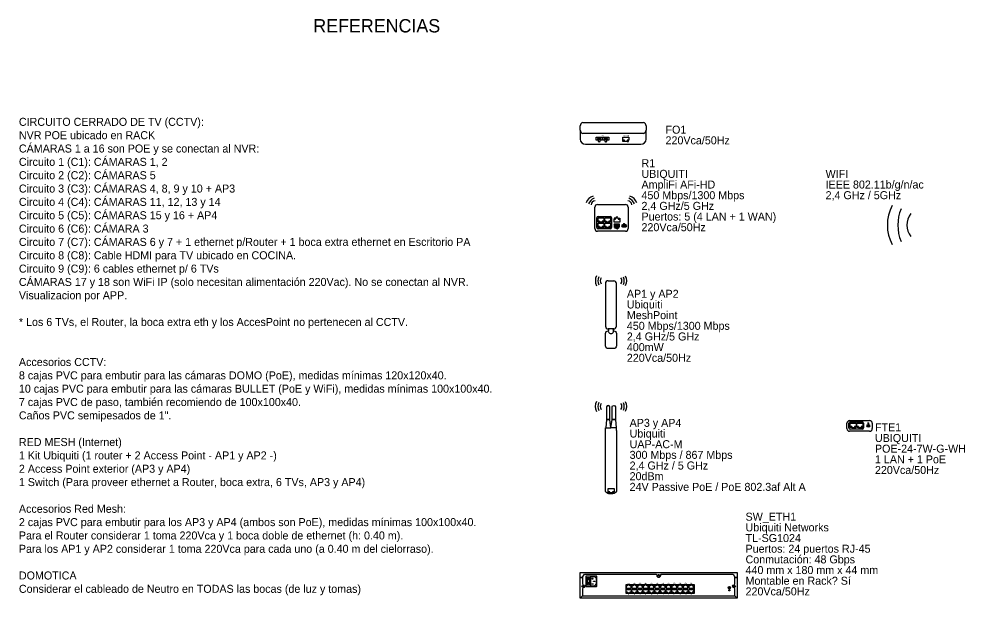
# Model space of a CAD drawing. Header units: millimetres. Extents: x 1086 to 16404, y 1320 to 9021.
# Drawn here: x 8043 to 11589, y 5765 to 7936 of the extents above; entities that cross this region are included whole.
import ezdxf
from ezdxf.enums import TextEntityAlignment as Align

# ---------------------------------------------------------------- set-up
doc = ezdxf.new("R2010")
doc.units = ezdxf.units.MM
doc.header["$LTSCALE"] = 8
doc.layers.add('STS_Señales Débiles', color=7, linetype='Continuous', true_color=0x265482)

# ---------------------------------------------------------------- blocks, each defined once
blk = doc.blocks.new('AccessPoint')
for p, q in [((-10.6, 236.8), (-10.6, 246.7)), ((-9.4, 247.2), (-10.1, 247.2)), ((29.4, 247.2), (30.1, 247.2)), ((30.6, 236.8), (30.6, 246.7))]:
    blk.add_line(p, q)
for points in [[(-43.9, 345.1, 0.246231), (-43.9, 308.5)], [(-35.6, 342.1, 0.197976), (-35.6, 311.5)], [(-26.3, 337.5, 0.350013), (-26.3, 316)], [(46.3, 337.5, -0.350013), (46.3, 316)], [(55.6, 342.1, -0.197976), (55.6, 311.5)], [(63.9, 345.1, -0.246231), (63.9, 308.5)], [(30.5, 10, -0.344972), (17.8, 0), (2.2, 0, -0.344972), (-10.5, 10)]]:
    blk.add_lwpolyline(points, format="xyb")
for points in [[(5.7, 325.5, 0.862204), (-6.8, 325.5), (-6.8, 278.5), (5.7, 278.5)], [(14.2, 325.5, -0.862204), (26.8, 325.5), (26.8, 278.5), (14.2, 278.5)]]:
    blk.add_lwpolyline(points, format="xyb", close=True)
for points in [[(5.7, 278.5), (-6.8, 278.5), (-9.4, 247.2), (10, 247.2)], [(14.2, 278.5), (26.8, 278.5), (29.4, 247.2), (10, 247.2)]]:
    blk.add_lwpolyline(points, close=True)
for points in [[(-10.5, 10), (-10.6, 236.8)], [(30.6, 236.8), (30.5, 10)], [(15.7, 2.7), (10.7, 2.7), (5.7, 2.7), (5.7, 7.4), (-0.3, 7.4), (-0.3, 19.2), (10.7, 19.2), (21.6, 19.2), (21.6, 7.4), (15.7, 7.4), (15.7, 2.7)], [(5.2, 3.3), (0, 3.3), (0, 6.8), (5.2, 6.8), (5.2, 3.3)], [(16.1, 3.3), (21.3, 3.3), (21.3, 6.8), (16.1, 6.8), (16.1, 3.3)]]:
    blk.add_lwpolyline(points)
for centre, start, end in [((-10.1, 246.7), 90, 180.021), ((30.1, 246.7), 0, 90)]:
    blk.add_arc(centre, 0.5, start, end)
for tag, p in [('IDENTIFICACION', (80.1, 250.5)), ('MARCA', (80.1, 210.5)), ('MODELO', (80.1, 170.5)), ('VELOCIDAD', (80.1, 130.5)), ('FRECUENCIAS', (80.1, 90.5)), ('POT_TX', (80.1, 50.5)), ('ALIMENTACION', (80.1, 10.5))]:
    blk.add_attdef(tag, p, '', height=30)
blk = doc.blocks.new('WIFI')
for points in [[(-35.3, 58, 0.246231), (-35.3, -15)], [(-18.6, 52, 0.197976), (-18.6, -9.1)], [(0, 43, 0.350013), (0, 0)]]:
    blk.add_lwpolyline(points, format="xyb")
for tag, p in [('TECNOLOGÍA', (-160, 110)), ('ESTÁNDAR', (-160, 90)), ('FRECUENCIA', (-160, 70))]:
    blk.add_attdef(tag, p, '', height=15)
blk = doc.blocks.new('CONV_FOaETH')
for p, q in [((-9.7, 81.9), (217.2, 81.8)), ((-20, 53.5), (-20, 69.1)), ((-19.7, 50.4), (-19.7, 19.7)), ((217.2, 40.7), (-9.7, 40.6)), ((227.1, 69.1), (227.1, 53.5)), ((227.1, 19.7), (227.1, 53.5)), ((0, 0), (207.5, 0)), ((40, 15), (40, 26.8)), ((40, 26.8), (50.9, 26.8)), ((47, 15), (40, 15)), ((47, 15), (47, 10.3)), ((47, 10.3), (55, 10.3)), ((50.9, 26.8), (61.9, 26.8)), ((61.9, 15), (55, 15)), ((55, 10.3), (55, 15)), ((61.9, 26.8), (61.9, 15)), ((65, 15), (65, 26.8)), ((65, 26.8), (75.9, 26.8)), ((72, 15), (65, 15)), ((72, 15), (72, 10.3)), ((72, 10.3), (80, 10.3)), ((75.9, 26.8), (86.9, 26.8)), ((86.9, 15), (80, 15)), ((80, 10.3), (80, 15)), ((86.9, 26.8), (86.9, 15)), ((140, 15), (140, 26.8)), ((140, 26.8), (150.9, 26.8)), ((146, 15), (140, 15)), ((140.3, 10.9), (140.3, 14.4)), ((140.3, 14.4), (145.5, 14.4)), ((145.5, 10.9), (140.3, 10.9)), ((145.5, 14.4), (145.5, 10.9)), ((146, 10.3), (146, 15)), ((150.9, 10.3), (146, 10.3)), ((150.9, 26.8), (161.9, 26.8)), ((156, 10.3), (150.9, 10.3)), ((161.9, 15), (156, 15)), ((156, 15), (156, 10.3)), ((161.6, 14.4), (156.4, 14.4)), ((156.4, 14.4), (156.4, 10.9)), ((156.4, 10.9), (161.6, 10.9)), ((161.6, 10.9), (161.6, 14.4)), ((161.9, 26.8), (161.9, 15))]:
    blk.add_line(p, q)
for centre, radius in [((51.3, 20.6), 5.19), ((51.3, 20.6), 2.65), ((76.1, 20.6), 5.19), ((76.1, 20.6), 2.65)]:
    blk.add_circle(centre, radius)
for centre, radius, start, end in [((-6.9, 69.1), 13.1, 102.2582, 180), ((214, 69.1), 13.1, 360, 76.1319), ((-6.9, 53.5), 13.1, 180, 257.7418), ((214, 53.5), 13.1, 283.8681, 0), ((0, 19.7), 19.7, 180, 270), ((207.5, 19.7), 19.7, 270, 0)]:
    blk.add_arc(centre, radius, start, end)
for s, p in [('TX', (50.9, 6.8)), ('FO', (63.5, 31.8)), ('RX', (76.2, 6.8)), ('ETHERNET', (153.6, 31.8))]:
    blk.add_text(s, height=3.6).set_placement(p, align=Align.MIDDLE_CENTER)
for tag, p in [('IDENTIFICACION', (300, 160)), ('MARCA', (300, 120)), ('MODELO', (300, 80)), ('PUERTOS', (300, 40)), ('ALIMENTACION', (300, 0))]:
    blk.add_attdef(tag, p, '', height=30)
blk = doc.blocks.new('ROUTER 2')
h = blk.add_hatch(color=256)
h.dxf.hatch_style = 1
h.paths.add_polyline_path([(90.2, 21.3), (90.2, 24), (74.3, 24), (74.3, 21.3)])
h = blk.add_hatch(color=256)
h.dxf.hatch_style = 1
h.paths.add_polyline_path([(115.3, 20), (115.3, 21.8), (104.4, 21.8), (104.4, 20)])
for p, q in [((0, 10), (0, 90)), ((10, 100), (115, 100)), ((125, 90), (125, 10)), ((7.3, 13.4), (7.3, 50)), ((12.3, 55), (57.3, 55)), ((62.3, 50), (62.3, 13.4)), ((81.3, 52.3), (84.9, 52.3)), ((83.1, 54.2), (83.1, 50.5)), ((115, 0), (10, 0)), ((57.3, 8.4), (12.3, 8.4)), ((72, 25.7), (72, 17)), ((91.9, 26.3), (72.6, 26.3)), ((72.6, 16.3), (91.9, 16.3)), ((73.3, 24.3), (73.3, 18.3)), ((90.6, 25), (73.9, 25)), ((73.9, 17.7), (90.6, 17.7)), ((90.2, 24), (74.3, 24)), ((74.3, 24), (74.3, 21.3)), ((74.3, 21.3), (90.2, 21.3)), ((77.6, 12.8), (76.2, 12.8)), ((76.2, 12.3), (79.3, 12.3)), ((78.6, 13.8), (77.6, 12.8)), ((78.3, 12.8), (79, 13.5)), ((88.7, 12.8), (78.3, 12.8)), ((79.3, 12.3), (80.6, 11)), ((81, 11.3), (79.9, 12.3)), ((79.9, 12.3), (88.7, 12.3)), ((83.8, 15), (81.5, 15)), ((81.5, 14.6), (83.8, 14.6)), ((85.2, 10.2), (83.5, 10.2)), ((83.5, 9.8), (85.2, 9.8)), ((86.3, 10.6), (85.2, 10.6)), ((85.2, 10.6), (85.2, 10.2)), ((85.2, 9.8), (85.2, 9.4)), ((85.2, 9.4), (86.3, 9.4)), ((86.3, 9.4), (86.3, 10.6)), ((88.7, 13.3), (88.7, 12.8)), ((90.1, 12.6), (88.7, 13.3)), ((88.7, 11.9), (90.1, 12.6)), ((88.7, 12.3), (88.7, 11.9)), ((90.2, 21.3), (90.2, 24)), ((91.3, 18.3), (91.3, 24.3)), ((92.6, 17), (92.6, 25.7)), ((116.4, 23.4), (103.2, 23.4)), ((103.2, 16.6), (116.4, 16.6)), ((115.5, 22.5), (104.1, 22.5)), ((104.1, 17.5), (115.5, 17.5)), ((115.3, 21.8), (104.4, 21.8)), ((104.4, 21.8), (104.4, 20)), ((104.4, 20), (115.3, 20)), ((110, 27.1), (110, 30)), ((115.3, 20), (115.3, 21.8))]:
    blk.add_line(p, q)
for points in [[(-6.2, 132, 0.246231), (-32, 106.2)], [(-2.4, 124, 0.197976), (-24, 102.4)], [(1, 114.2, 0.350013), (-14.2, 99)], [(139.2, 99, 0.350013), (124, 114.2)], [(149, 102.4, 0.197976), (127.4, 124)], [(157, 106.2, 0.246231), (131.2, 132)]]:
    blk.add_lwpolyline(points, format="xyb")
for points in [[(28.2, 33.5), (23.2, 33.5), (18.2, 33.5), (18.2, 38.2), (12.3, 38.2), (12.3, 50), (23.2, 50), (34.1, 50), (34.1, 38.2), (28.2, 38.2), (28.2, 33.5)], [(17.8, 34.1), (12.6, 34.1), (12.6, 37.6), (17.8, 37.6), (17.8, 34.1)], [(28.6, 34.1), (33.9, 34.1), (33.9, 37.6), (28.6, 37.6), (28.6, 34.1)], [(53.2, 33.5), (48.2, 33.5), (43.2, 33.5), (43.2, 38.2), (37.3, 38.2), (37.3, 50), (48.2, 50), (59.1, 50), (59.1, 38.2), (53.2, 38.2), (53.2, 33.5)], [(42.8, 34.1), (37.6, 34.1), (37.6, 37.6), (42.8, 37.6), (42.8, 34.1)], [(53.6, 34.1), (58.9, 34.1), (58.9, 37.6), (53.6, 37.6), (53.6, 34.1)], [(78.1, 50), (83.1, 50), (88.1, 50), (88.1, 45.3), (94, 45.3), (94, 33.5), (83.1, 33.5), (72.2, 33.5), (72.2, 45.3), (78.1, 45.3), (78.1, 50)], [(77.7, 49.4), (72.5, 49.4), (72.5, 45.8), (77.7, 45.8), (77.7, 49.4)], [(88.6, 49.4), (93.8, 49.4), (93.8, 45.8), (88.6, 45.8), (88.6, 49.4)], [(28.2, 13.5), (23.2, 13.5), (18.2, 13.5), (18.2, 18.2), (12.3, 18.2), (12.3, 30), (23.2, 30), (34.1, 30), (34.1, 18.2), (28.2, 18.2), (28.2, 13.5)], [(17.8, 14.1), (12.6, 14.1), (12.6, 17.6), (17.8, 17.6), (17.8, 14.1)], [(28.6, 14.1), (33.9, 14.1), (33.9, 17.6), (28.6, 17.6), (28.6, 14.1)], [(53.2, 13.5), (48.2, 13.5), (43.2, 13.5), (43.2, 18.2), (37.3, 18.2), (37.3, 30), (48.2, 30), (59.1, 30), (59.1, 18.2), (53.2, 18.2), (53.2, 13.5)], [(42.8, 14.1), (37.6, 14.1), (37.6, 17.6), (42.8, 17.6), (42.8, 14.1)], [(53.6, 14.1), (58.9, 14.1), (58.9, 17.6), (53.6, 17.6), (53.6, 14.1)]]:
    blk.add_lwpolyline(points)
blk.add_circle((83.1, 52.3), 1.81)
for centre, radius, start, end in [((10, 90), 10, 90, 180), ((115, 90), 10, 0, 90), ((12.3, 50), 5, 90, 180), ((57.3, 50), 5, 0, 90), ((83.1, 55.6), 2.38, 236.5428, 304.203), ((83.1, 49.1), 2.38, 55.797, 123.4572), ((84.4, 52.3), 2.25, 126.2178, 233.7822), ((81.8, 52.3), 2.25, 306.2178, 53.7822), ((10, 10), 10, 180, 270), ((12.3, 13.4), 5, 180, 270), ((57.3, 13.4), 5, 270, 0), ((72.6, 25.7), 0.656, 90, 180), ((72.6, 17), 0.656, 180, 270), ((73.9, 24.3), 0.656, 90, 180), ((73.9, 18.3), 0.656, 180, 270), ((75.5, 12.6), 0.717, 19.2715, 340.7285), ((81.5, 11), 4.07, 90, 135), ((81.5, 11), 3.6, 90, 135), ((83.5, 13.8), 4.07, 225, 270), ((83.5, 13.8), 3.6, 225, 270), ((84.2, 14.8), 0.478, 209.6684, 150.3316), ((90.6, 24.3), 0.656, 0, 90), ((90.6, 18.3), 0.656, 270, 360), ((91.9, 25.7), 0.656, 360, 90), ((91.9, 17), 0.656, 270, 0), ((103.2, 20), 3.41, 90, 270), ((104.1, 20), 2.51, 90, 270), ((110, 27.1), 2.09, 116.5651, 63.4349), ((115, 10), 10, 270, 0), ((115.5, 20), 2.51, 270, 90), ((116.4, 20), 3.41, 270, 90)]:
    blk.add_arc(centre, radius, start, end)
for s, p in [('1', (22, 52.3)), ('2', (47, 52.4)), ('3', (21.9, 11.2)), ('4', (46.8, 11.1))]:
    blk.add_text(s, height=3.6).set_placement(p, align=Align.MIDDLE_CENTER)
for tag, p in [('IDENTIFICACION', (175, 240)), ('MARCA', (175, 200)), ('MODELO', (175, 160)), ('VELOCIDAD', (175, 120)), ('FRECUENCIAS', (175, 80)), ('PUERTOS', (175, 40)), ('ALIMENTACION', (175, 0))]:
    blk.add_attdef(tag, p, '', height=30)
blk = doc.blocks.new('AccessPoint 2')
for p, q in [((-0.1, 254.2), (21, 254.2)), ((-10.1, 244.2), (-10, 83.9)), ((31, 83.9), (31, 244.2)), ((21, 73.9), (0, 73.9))]:
    blk.add_line(p, q)
for points in [[(-43.4, 272.4, 0.246231), (-43.4, 235.9)], [(-35.1, 269.5, 0.197976), (-35.1, 238.9)], [(-25.8, 264.9, 0.350013), (-25.8, 243.4)], [(46.7, 264.9, -0.350013), (46.7, 243.4)], [(56, 269.5, -0.197976), (56, 238.9)], [(64.4, 272.4, -0.246231), (64.4, 235.9)], [(20.5, 66.7), (21.1, 66.7, -0.414321), (31.1, 56.7), (31.1, 10, -0.414106), (21.1, 0), (0, 0, -0.414106), (-10, 10), (-10, 56.7, -0.414321), (0, 66.7), (0.5, 66.7)]]:
    blk.add_lwpolyline(points, format="xyb")
for centre, start, end in [((-0.1, 244.2), 90, 180.0134), ((21, 244.2), 0.0134, 90), ((0, 83.9), 180.0134, 270), ((10.5, 66.7), 133.5769, 46.4231), ((21, 83.9), 270, 0.0134)]:
    blk.add_arc(centre, 10, start, end)
for tag, p in [('IDENTIFICACION', (70.1, 190.5)), ('MARCA', (70.1, 150.5)), ('MODELO', (70.1, 110.5)), ('VELOCIDAD', (70.1, 70.5)), ('FRECUENCIAS', (70.1, 30.5)), ('POT_TX', (70.1, -9.5)), ('ALIMENTACION', (70.1, -49.5))]:
    blk.add_attdef(tag, p, '', height=30)
blk = doc.blocks.new('SWITCH')
h = blk.add_hatch(color=256)
h.dxf.hatch_style = 1
edge = h.paths.add_edge_path(flags=17)
edge.add_arc((559.4, 38.6), 3.96, 0, 360)
edge = h.paths.add_edge_path()
edge.add_arc((559.4, 38.6), 4.63, 0, 360)
h = blk.add_hatch(color=256)
h.dxf.hatch_style = 1
h.paths.add_polyline_path([(559.6, 38), (562.5, 38), (562.5, 37.5), (556.3, 37.5), (556.3, 38), (559.1, 38), (559.1, 41.6), (559.6, 41.6)])
h.paths.add_polyline_path([(561.7, 37), (561.7, 36.5), (557.1, 36.5), (557.1, 37)])
h.paths.add_polyline_path([(560.9, 36), (560.9, 35.5), (557.9, 35.5), (557.9, 36)])
for p, q in [((0, 0), (9.5, 8.5)), ((589.1, 0), (579.6, 8.5))]:
    blk.add_line(p, q)
for points in [[(0, 95.7), (589.1, 95.7), (589.1, 0), (0, 0)], [(24.2, 77.3), (36.7, 77.3), (36.7, 49), (24.2, 49)], [(43.9, 72.3), (48.3, 72.3), (48.3, 73.9), (43.9, 73.9)], [(29.8, 58.6), (31.1, 58.6), (31.1, 54.4), (29.8, 54.4)], [(43.9, 53.9), (48.3, 53.9), (48.3, 52.4), (43.9, 52.4)], [(50.4, 63.9), (54.8, 63.9), (54.8, 62.4), (50.4, 62.4)], [(172.4, 51.4), (256.8, 51.4), (256.8, 17.3), (172.4, 17.3)], [(257.8, 51.4), (342.2, 51.4), (342.2, 17.3), (257.8, 17.3)], [(343.1, 51.4), (427.5, 51.4), (427.5, 17.3), (343.1, 17.3)], [(559.6, 38), (562.5, 38), (562.5, 37.5), (556.3, 37.5), (556.3, 38), (559.1, 38), (559.1, 41.6), (559.6, 41.6)], [(561.7, 37), (561.7, 36.5), (557.1, 36.5), (557.1, 37)], [(560.9, 36), (560.9, 35.5), (557.9, 35.5), (557.9, 36)]]:
    blk.add_lwpolyline(points, close=True)
for points in [[(0, 77.9), (9.5, 77.9), (16.1, 89.7), (283.6, 89.7, -0.414214), (287.2, 86.1), (287.2, 85.5, 1), (301.9, 85.5), (301.9, 86.1, -0.414214), (305.5, 89.7), (573, 89.7), (579.6, 77.9), (589.1, 77.9)], [(0, 76.9), (9.5, 76.9), (9.5, 53.3, 0.310084), (11.8, 50, -0.943929), (11.8, 38.1, 0.310084), (9.5, 34.7), (9.5, 8.5), (579.6, 8.5), (579.6, 34.7, 0.310084), (577.3, 38.1, -0.943929), (577.3, 50, 0.310084), (579.6, 53.3), (579.6, 76.9), (589.1, 76.9)]]:
    blk.add_lwpolyline(points, format="xyb")
for points in [[(60.9, 82.6), (22.8, 82.6, 0.414214), (21, 80.8), (21, 45.5, 0.414214), (22.8, 43.7), (60.9, 43.7, 0.414214), (62.7, 45.5), (62.7, 80.8, 0.414214)], [(33.9, 55.4, -1), (27.2, 55.4), (27.2, 70.9, -1), (33.9, 70.9)], [(38.7, 63.1), (38.7, 47.9, 0.414214), (40.5, 46.1), (54.5, 46.1), (60.9, 52.8), (60.9, 63.1), (60.9, 73.5), (54.5, 80.2), (40.5, 80.2, 0.414214), (38.7, 78.4)], [(292.3, 86), (293.5, 86, 0.414214), (294, 86.5), (294, 87.7), (295.1, 87.7), (295.1, 86.5, 0.414214), (295.6, 86), (296.8, 86), (296.8, 84.9), (295.6, 84.9, 0.414214), (295.1, 84.4), (295.1, 83.2), (294, 83.2), (294, 84.4, 0.414214), (293.5, 84.9), (292.3, 84.9)], [(9.3, 41.8), (9.3, 43, 0.414214), (8.7, 43.5), (7.5, 43.5), (7.5, 44.6), (8.7, 44.6, 0.414214), (9.3, 45.1), (9.3, 46.3), (10.3, 46.3), (10.3, 45.1, 0.414214), (10.9, 44.6), (12, 44.6), (12, 43.5), (10.9, 43.5, 0.414214), (10.3, 43), (10.3, 41.8)], [(579.8, 41.8), (579.8, 43, -0.414214), (580.4, 43.5), (581.5, 43.5), (581.5, 44.6), (580.4, 44.6, -0.414214), (579.8, 45.1), (579.8, 46.3), (578.8, 46.3), (578.8, 45.1, -0.414214), (578.2, 44.6), (577.1, 44.6), (577.1, 43.5), (578.2, 43.5, -0.414214), (578.8, 43), (578.8, 41.8)]]:
    blk.add_lwpolyline(points, format="xyb", close=True)
for points in [[(186.3, 50.3), (178, 50.3), (178, 46.4), (173.1, 46.4), (173.1, 36.7), (191.2, 36.7), (191.2, 46.4), (186.3, 46.4), (186.3, 50.3)], [(177.7, 49.8), (173.4, 49.8), (173.4, 46.9), (177.7, 46.9), (177.7, 49.8)], [(186.7, 49.8), (191, 49.8), (191, 46.9), (186.7, 46.9), (186.7, 49.8)], [(207.5, 50.3), (199.2, 50.3), (199.2, 46.4), (194.3, 46.4), (194.3, 36.7), (212.4, 36.7), (212.4, 46.4), (207.5, 46.4), (207.5, 50.3)], [(198.8, 49.8), (194.5, 49.8), (194.5, 46.9), (198.8, 46.9), (198.8, 49.8)], [(207.8, 49.8), (212.1, 49.8), (212.1, 46.9), (207.8, 46.9), (207.8, 49.8)], [(228.6, 50.3), (220.4, 50.3), (220.4, 46.4), (215.5, 46.4), (215.5, 36.7), (233.5, 36.7), (233.5, 46.4), (228.6, 46.4), (228.6, 50.3)], [(220, 49.8), (215.7, 49.8), (215.7, 46.9), (220, 46.9), (220, 49.8)], [(229, 49.8), (233.3, 49.8), (233.3, 46.9), (229, 46.9), (229, 49.8)], [(249.8, 50.3), (241.5, 50.3), (241.5, 46.4), (236.6, 46.4), (236.6, 36.7), (254.7, 36.7), (254.7, 46.4), (249.8, 46.4), (249.8, 50.3)], [(241.1, 49.8), (236.8, 49.8), (236.8, 46.9), (241.1, 46.9), (241.1, 49.8)], [(250.1, 49.8), (254.4, 49.8), (254.4, 46.9), (250.1, 46.9), (250.1, 49.8)], [(271.7, 50.3), (263.4, 50.3), (263.4, 46.4), (258.5, 46.4), (258.5, 36.7), (276.5, 36.7), (276.5, 46.4), (271.7, 46.4), (271.7, 50.3)], [(263, 49.8), (258.7, 49.8), (258.7, 46.9), (263, 46.9), (263, 49.8)], [(272, 49.8), (276.3, 49.8), (276.3, 46.9), (272, 46.9), (272, 49.8)], [(292.8, 50.3), (284.6, 50.3), (284.6, 46.4), (279.6, 46.4), (279.6, 36.7), (297.7, 36.7), (297.7, 46.4), (292.8, 46.4), (292.8, 50.3)], [(284.2, 49.8), (279.9, 49.8), (279.9, 46.9), (284.2, 46.9), (284.2, 49.8)], [(293.2, 49.8), (297.5, 49.8), (297.5, 46.9), (293.2, 46.9), (293.2, 49.8)], [(314, 50.3), (305.7, 50.3), (305.7, 46.4), (300.8, 46.4), (300.8, 36.7), (318.9, 36.7), (318.9, 46.4), (314, 46.4), (314, 50.3)], [(305.3, 49.8), (301, 49.8), (301, 46.9), (305.3, 46.9), (305.3, 49.8)], [(314.3, 49.8), (318.6, 49.8), (318.6, 46.9), (314.3, 46.9), (314.3, 49.8)], [(335.1, 50.3), (326.9, 50.3), (326.9, 46.4), (322, 46.4), (322, 36.7), (340, 36.7), (340, 46.4), (335.1, 46.4), (335.1, 50.3)], [(326.5, 49.8), (322.2, 49.8), (322.2, 46.9), (326.5, 46.9), (326.5, 49.8)], [(335.5, 49.8), (339.8, 49.8), (339.8, 46.9), (335.5, 46.9), (335.5, 49.8)], [(357, 50.3), (348.8, 50.3), (348.8, 46.4), (343.8, 46.4), (343.8, 36.7), (361.9, 36.7), (361.9, 46.4), (357, 46.4), (357, 50.3)], [(348.4, 49.8), (344.1, 49.8), (344.1, 46.9), (348.4, 46.9), (348.4, 49.8)], [(357.4, 49.8), (361.7, 49.8), (361.7, 46.9), (357.4, 46.9), (357.4, 49.8)], [(378.2, 50.3), (369.9, 50.3), (369.9, 46.4), (365, 46.4), (365, 36.7), (383.1, 36.7), (383.1, 46.4), (378.2, 46.4), (378.2, 50.3)], [(369.5, 49.8), (365.2, 49.8), (365.2, 46.9), (369.5, 46.9), (369.5, 49.8)], [(378.5, 49.8), (382.8, 49.8), (382.8, 46.9), (378.5, 46.9), (378.5, 49.8)], [(399.3, 50.3), (391.1, 50.3), (391.1, 46.4), (386.2, 46.4), (386.2, 36.7), (404.2, 36.7), (404.2, 46.4), (399.3, 46.4), (399.3, 50.3)], [(390.7, 49.8), (386.4, 49.8), (386.4, 46.9), (390.7, 46.9), (390.7, 49.8)], [(399.7, 49.8), (404, 49.8), (404, 46.9), (399.7, 46.9), (399.7, 49.8)], [(420.5, 50.3), (412.2, 50.3), (412.2, 46.4), (407.3, 46.4), (407.3, 36.7), (425.4, 36.7), (425.4, 46.4), (420.5, 46.4), (420.5, 50.3)], [(411.9, 49.8), (407.6, 49.8), (407.6, 46.9), (411.9, 46.9), (411.9, 49.8)], [(420.8, 49.8), (425.2, 49.8), (425.2, 46.9), (420.8, 46.9), (420.8, 49.8)], [(186.3, 18.2), (178, 18.2), (178, 22.1), (173.1, 22.1), (173.1, 31.9), (191.2, 31.9), (191.2, 22.1), (186.3, 22.1), (186.3, 18.2)], [(177.7, 18.7), (173.4, 18.7), (173.4, 21.6), (177.7, 21.6), (177.7, 18.7)], [(186.7, 18.7), (191, 18.7), (191, 21.6), (186.7, 21.6), (186.7, 18.7)], [(207.5, 18.2), (199.2, 18.2), (199.2, 22.1), (194.3, 22.1), (194.3, 31.9), (212.4, 31.9), (212.4, 22.1), (207.5, 22.1), (207.5, 18.2)], [(198.8, 18.7), (194.5, 18.7), (194.5, 21.6), (198.8, 21.6), (198.8, 18.7)], [(207.8, 18.7), (212.1, 18.7), (212.1, 21.6), (207.8, 21.6), (207.8, 18.7)], [(228.6, 18.2), (220.4, 18.2), (220.4, 22.1), (215.5, 22.1), (215.5, 31.9), (233.5, 31.9), (233.5, 22.1), (228.6, 22.1), (228.6, 18.2)], [(220, 18.7), (215.7, 18.7), (215.7, 21.6), (220, 21.6), (220, 18.7)], [(229, 18.7), (233.3, 18.7), (233.3, 21.6), (229, 21.6), (229, 18.7)], [(249.8, 18.2), (241.5, 18.2), (241.5, 22.1), (236.6, 22.1), (236.6, 31.9), (254.7, 31.9), (254.7, 22.1), (249.8, 22.1), (249.8, 18.2)], [(241.1, 18.7), (236.8, 18.7), (236.8, 21.6), (241.1, 21.6), (241.1, 18.7)], [(250.1, 18.7), (254.4, 18.7), (254.4, 21.6), (250.1, 21.6), (250.1, 18.7)], [(271.7, 18.2), (263.4, 18.2), (263.4, 22.1), (258.5, 22.1), (258.5, 31.9), (276.5, 31.9), (276.5, 22.1), (271.7, 22.1), (271.7, 18.2)], [(263, 18.7), (258.7, 18.7), (258.7, 21.6), (263, 21.6), (263, 18.7)], [(272, 18.7), (276.3, 18.7), (276.3, 21.6), (272, 21.6), (272, 18.7)], [(292.8, 18.2), (284.6, 18.2), (284.6, 22.1), (279.6, 22.1), (279.6, 31.9), (297.7, 31.9), (297.7, 22.1), (292.8, 22.1), (292.8, 18.2)], [(284.2, 18.7), (279.9, 18.7), (279.9, 21.6), (284.2, 21.6), (284.2, 18.7)], [(293.2, 18.7), (297.5, 18.7), (297.5, 21.6), (293.2, 21.6), (293.2, 18.7)], [(314, 18.2), (305.7, 18.2), (305.7, 22.1), (300.8, 22.1), (300.8, 31.9), (318.9, 31.9), (318.9, 22.1), (314, 22.1), (314, 18.2)], [(305.3, 18.7), (301, 18.7), (301, 21.6), (305.3, 21.6), (305.3, 18.7)], [(314.3, 18.7), (318.6, 18.7), (318.6, 21.6), (314.3, 21.6), (314.3, 18.7)], [(335.1, 18.2), (326.9, 18.2), (326.9, 22.1), (322, 22.1), (322, 31.9), (340, 31.9), (340, 22.1), (335.1, 22.1), (335.1, 18.2)], [(326.5, 18.7), (322.2, 18.7), (322.2, 21.6), (326.5, 21.6), (326.5, 18.7)], [(335.5, 18.7), (339.8, 18.7), (339.8, 21.6), (335.5, 21.6), (335.5, 18.7)], [(357, 18.2), (348.8, 18.2), (348.8, 22.1), (343.8, 22.1), (343.8, 31.9), (361.9, 31.9), (361.9, 22.1), (357, 22.1), (357, 18.2)], [(348.4, 18.7), (344.1, 18.7), (344.1, 21.6), (348.4, 21.6), (348.4, 18.7)], [(357.4, 18.7), (361.7, 18.7), (361.7, 21.6), (357.4, 21.6), (357.4, 18.7)], [(378.2, 18.2), (369.9, 18.2), (369.9, 22.1), (365, 22.1), (365, 31.9), (383.1, 31.9), (383.1, 22.1), (378.2, 22.1), (378.2, 18.2)], [(369.5, 18.7), (365.2, 18.7), (365.2, 21.6), (369.5, 21.6), (369.5, 18.7)], [(378.5, 18.7), (382.8, 18.7), (382.8, 21.6), (378.5, 21.6), (378.5, 18.7)], [(399.3, 18.2), (391.1, 18.2), (391.1, 22.1), (386.2, 22.1), (386.2, 31.9), (404.2, 31.9), (404.2, 22.1), (399.3, 22.1), (399.3, 18.2)], [(390.7, 18.7), (386.4, 18.7), (386.4, 21.6), (390.7, 21.6), (390.7, 18.7)], [(399.7, 18.7), (404, 18.7), (404, 21.6), (399.7, 21.6), (399.7, 18.7)], [(420.5, 18.2), (412.2, 18.2), (412.2, 22.1), (407.3, 22.1), (407.3, 31.9), (425.4, 31.9), (425.4, 22.1), (420.5, 22.1), (420.5, 18.2)], [(411.9, 18.7), (407.6, 18.7), (407.6, 21.6), (411.9, 21.6), (411.9, 18.7)], [(420.8, 18.7), (425.2, 18.7), (425.2, 21.6), (420.8, 21.6), (420.8, 18.7)]]:
    blk.add_lwpolyline(points)
for centre, radius in [((30.6, 70.9), 2.29), ((30.6, 70.9), 1.7), ((294.5, 85.5), 3.18), ((9.8, 44), 3.18), ((559.4, 38.6), 4.63), ((559.4, 38.6), 3.96), ((579.3, 44), 3.18), ((559.2, 29.2), 2.29)]:
    blk.add_circle(centre, radius)
for s, p in [('1', (182.2, 55.5)), ('2', (203.3, 55.5)), ('3', (224.5, 55.5)), ('4', (245.6, 55.5)), ('9', (267.5, 55.5)), ('10', (288.3, 55.5)), ('11', (309.8, 55.5)), ('12', (331, 55.5)), ('17', (352.9, 55.5)), ('18', (374, 55.5)), ('19', (395.2, 55.5)), ('20', (416.4, 55.5)), ('5', (182.2, 13)), ('6', (203.3, 13)), ('7', (224.5, 13)), ('8', (245.6, 13)), ('13', (267.5, 13)), ('14', (288.3, 13)), ('15', (309.8, 13)), ('16', (331, 13)), ('21', (352.9, 13)), ('22', (374, 13)), ('23', (395.2, 13)), ('24', (416.4, 13))]:
    blk.add_text(s, height=3.6).set_placement(p, align=Align.MIDDLE_CENTER)
for tag, p in [('IDENTIFICADOR', (620, 290)), ('MARCA', (620, 250)), ('MODELO', (620, 210)), ('PUERTOS', (620, 170)), ('CONMUTACION', (620, 130)), ('MEDIDAS', (620, 90)), ('RACK', (620, 50)), ('ALIMENTACION', (620, 10))]:
    blk.add_attdef(tag, p, '', height=30)
blk = doc.blocks.new('FuentePoE')
for p, q in [((10, 40), (85, 40)), ((0, 10), (0, 30)), ((7.3, 13.4), (7.3, 30)), ((85, 0), (10, 0)), ((12.3, 35), (57.3, 35)), ((57.3, 8.4), (12.3, 8.4)), ((62.3, 30), (62.3, 13.4)), ((80, 30), (80, 32.9)), ((95, 30), (95, 10))]:
    blk.add_line(p, q)
for points in [[(28.2, 13.5), (23.2, 13.5), (18.2, 13.5), (18.2, 18.2), (12.3, 18.2), (12.3, 30), (23.2, 30), (34.1, 30), (34.1, 18.2), (28.2, 18.2), (28.2, 13.5)], [(17.8, 14.1), (12.6, 14.1), (12.6, 17.6), (17.8, 17.6), (17.8, 14.1)], [(28.6, 14.1), (33.9, 14.1), (33.9, 17.6), (28.6, 17.6), (28.6, 14.1)], [(53.2, 13.5), (48.2, 13.5), (43.2, 13.5), (43.2, 18.2), (37.3, 18.2), (37.3, 30), (48.2, 30), (59.1, 30), (59.1, 18.2), (53.2, 18.2), (53.2, 13.5)], [(42.8, 14.1), (37.6, 14.1), (37.6, 17.6), (42.8, 17.6), (42.8, 14.1)], [(53.6, 14.1), (58.9, 14.1), (58.9, 17.6), (53.6, 17.6), (53.6, 14.1)]]:
    blk.add_lwpolyline(points)
for radius in [5.19, 2.65]:
    blk.add_circle((80.2, 20.2), radius)
for centre, radius, start, end in [((10, 30), 10, 90, 180), ((85, 30), 10, 0, 90), ((10, 10), 10, 180, 270), ((12.3, 30), 5, 90, 180), ((12.3, 13.4), 5, 180, 270), ((57.3, 30), 5, 0, 90), ((57.3, 13.4), 5, 270, 0), ((80, 30), 2.09, 116.5651, 63.4349), ((85, 10), 10, 270, 0)]:
    blk.add_arc(centre, radius, start, end)
for s, p in [('PoE', (23.3, 32.4)), ('LAN', (48.1, 32.4))]:
    blk.add_text(s, height=3.6).set_placement(p, align=Align.MIDDLE_CENTER)
for tag, p in [('IDENTIFICACION', (105, 0)), ('MARCA', (105, -40)), ('MODELO', (105, -80)), ('PUERTOS', (105, -120)), ('ALIMENTACION', (105, -160))]:
    blk.add_attdef(tag, p, '', height=30)

msp = doc.modelspace()

# ---------------------------------------------------------------- block references
at = {"layer": 'STS_Señales Débiles'}
ref = msp.add_blockref('CONV_FOaETH', (10166.1, 7466), dxfattribs=at)
ref.add_attrib('PUERTOS', 'FO1', (10466.1, 7506), dxfattribs={"layer": '0', "height": 30})
ref.add_attrib('ALIMENTACION', '220Vca/50Hz', (10466.1, 7466), dxfattribs={"layer": '0', "height": 30})
for name, p, values in [('ROUTER 2', (10201, 7140.3), {'IDENTIFICACION': 'R1', 'MARCA': 'UBIQUITI', 'MODELO': 'AmpliFi AFi-HD', 'FRECUENCIAS': '2,4 GHz/5 GHz', 'VELOCIDAD': '450 Mbps/1300 Mbps', 'PUERTOS': 'Puertos: 5 (4 LAN + 1 WAN)', 'ALIMENTACION': '220Vca/50Hz'}), ('AccessPoint 2', (10251, 6700.3), {'ALIMENTACION': '220Vca/50Hz', 'POT_TX': '400mW', 'VELOCIDAD': '450 Mbps/1300 Mbps', 'FRECUENCIAS': '2,4 GHz/5 GHz', 'MODELO': 'MeshPoint', 'MARCA': 'Ubiquiti', 'IDENTIFICACION': 'AP1 y AP2'}), ('AccessPoint', (10251.4, 6156.6), {'IDENTIFICACION': 'AP3 y AP4', 'MARCA': 'Ubiquiti', 'MODELO': 'UAP-AC-M', 'FRECUENCIAS': '2,4 GHz / 5 GHz', 'VELOCIDAD': '300 Mbps / 867 Mbps', 'POT_TX': '20dBm', 'ALIMENTACION': '24V Passive PoE / PoE 802.3af Alt A'}), ('FuentePoE', (11146, 6390.3), {'IDENTIFICACION': 'FTE1', 'MARCA': 'UBIQUITI', 'MODELO': 'POE-24-7W-G-WH', 'ALIMENTACION': '220Vca/50Hz', 'PUERTOS': '1 LAN + 1 PoE'}), ('SWITCH', (10146, 5765.3), {'IDENTIFICADOR': 'SW_ETH1', 'MARCA': 'Ubiquiti Networks', 'MODELO': 'TL-SG1024', 'PUERTOS': 'Puertos: 24 puertos RJ-45', 'CONMUTACION': 'Conmutación: 48 Gbps', 'MEDIDAS': '440 mm x 180 mm x 44 mm', 'RACK': 'Montable en Rack? Sí', 'ALIMENTACION': '220Vca/50Hz'})]:
    msp.add_blockref(name, p, dxfattribs=at).add_auto_attribs(values)
at = {"layer": 'STS_Señales Débiles', "xscale": 2, "yscale": 2, "zscale": 2}
msp.add_blockref('WIFI', (11386, 7120.3), dxfattribs=at).add_auto_attribs({'TECNOLOGÍA': 'WIFI', 'ESTÁNDAR': 'IEEE 802.11b/g/n/ac', 'FRECUENCIA': '2,4 GHz / 5GHz'})

# ---------------------------------------------------------------- texts
at = {"layer": 'STS_Señales Débiles', "attachment_point": 1}
for s, insert, char_height, width in [('REFERENCIAS', (9146, 7935.3), 50, 410.004), ('CIRCUITO CERRADO DE TV (CCTV):\\PNVR POE ubicado en RACK\\PCÁMARAS 1 a 16 son POE y se conectan al NVR:\\PCircuito 1 (C1): CÁMARAS 1, 2\\PCircuito 2 (C2): CÁMARAS 5\\PCircuito 3 (C3): CÁMARAS 4, 8, 9 y 10 + AP3\\PCircuito 4 (C4): CÁMARAS 11, 12, 13 y 14\\PCircuito 5 (C5): CÁMARAS 15 y 16 + AP4\\PCircuito 6 (C6): CÁMARA 3\\PCircuito 7 (C7): CÁMARAS 6 y 7 + 1 ethernet p/Router + 1 boca extra ethernet en Escritorio PA\\PCircuito 8 (C8): Cable HDMI para TV ubicado en COCINA.\\PCircuito 9 (C9): 6 cables ethernet p/ 6 TVs\\PCÁMARAS 17 y 18 son WiFi IP (solo necesitan alimentación 220Vac). No se conectan al NVR. Visualizacion por APP.\\P\\P* Los 6 TVs, el Router, la boca extra eth y los AccesPoint no pertenecen al CCTV.\\P\\P\\PAccesorios CCTV:\\P8 cajas PVC para embutir para las cámaras DOMO (PoE), medidas mínimas 120x120x40.\\P10 cajas PVC para embutir para las cámaras BULLET (PoE y WiFi), medidas mínimas 100x100x40.\\P7 cajas PVC de paso, también recomiendo de 100x100x40.\\PCaños PVC semipesados de 1".\\P\\PRED MESH (Internet)\\P1 Kit Ubiquiti (1 router + 2 Access Point - AP1 y AP2 -)\\P2 Access Point exterior (AP3 y AP4)\\P1 Switch (Para proveer ethernet a Router, boca extra, 6 TVs, AP3 y AP4)\\P\\PAccesorios Red Mesh:\\P2 cajas PVC para embutir para los AP3 y AP4 (ambos son PoE), medidas mínimas 100x100x40.\\PPara el Router considerar 1 toma 220Vca y 1 boca doble de ethernet (h: 0.40 m).\\PPara los AP1 y AP2 considerar 1 toma 220Vca para cada uno (a 0.40 m del cielorraso).\\P\\PDOMOTICA\\PConsiderar el cableado de Neutro en TODAS las bocas (de luz y tomas)', (8042.6, 7565.3), 30, 1918.533)]:
    msp.add_mtext(s, dxfattribs=dict(at, insert=insert, char_height=char_height, width=width))

doc.saveas('drawing.dxf')
